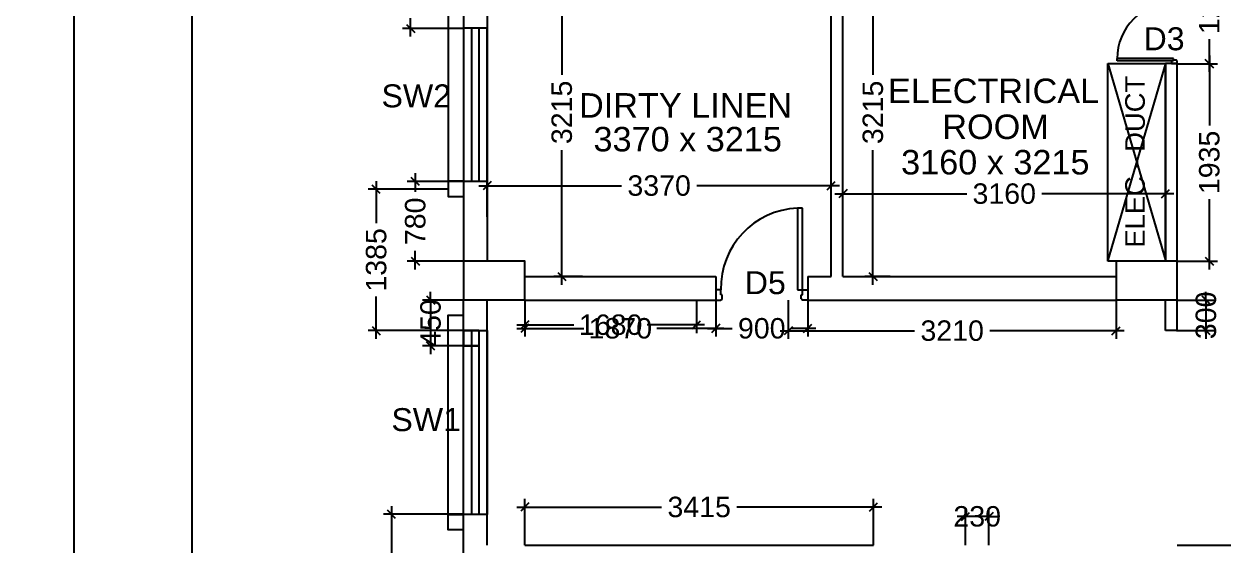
# Model space of a CAD drawing. Extents: x 7897917 to 8423973, y -6487334 to -6173396.
# Drawn here: x 7914618 to 7926362, y -6405870 to -6400766 of the extents above; entities that cross this region are included whole.
import ezdxf
from ezdxf.enums import TextEntityAlignment as Align

# ---------------------------------------------------------------- set-up
doc = ezdxf.new("R2010")
doc.units = 0
doc.header["$LTSCALE"] = 600
doc.header["$MEASUREMENT"] = 0
doc.header["$PDMODE"] = 35
doc.linetypes.add('DASHED', pattern=[0.75, 0.5, -0.25])
doc.layers.get('0').update_dxf_attribs({"linetype": 'CONTINUOUS'})
doc.layers.get('Defpoints').update_dxf_attribs({"linetype": 'CONTINUOUS'})
for name, color, linetype in [('chajja', 7, 'CONTINUOUS'), ('DIM', 8, 'CONTINUOUS'), ('DOOR', 32, 'CONTINUOUS'), ('Ele Proje.', 7, 'CONTINUOUS'), ('joinery', 7, 'CONTINUOUS'), ('LA-column', 3, 'CONTINUOUS'), ('Room Dim', 1, 'CONTINUOUS'), ('Stairscase', 7, 'CONTINUOUS'), ('TEXT', 6, 'CONTINUOUS'), ('Walls', 7, 'CONTINUOUS'), ('WIN', 151, 'CONTINUOUS'), ('Working Dim', 5, 'CONTINUOUS')]:
    doc.layers.add(name, color=color, linetype=linetype)
doc.styles.add('ari', font='arial.ttf')
doc.styles.add('ARIAL', font='arial.ttf')
doc.styles.get("Standard").update_dxf_attribs({"font": 'romans.shx'})
doc.dimstyles.new('int. dim', dxfattribs={"dimtxt": 450, "dimasz": 80, "dimexe": 80, "dimexo": 0, "dimgap": 70, "dimtad": 0, "dimdec": 0, "dimzin": 12, "dimdsep": 46, "dimtxsty": 'ari', "dimblk": 'OBLIQUE', "dimcen": 2, "dimdle": 80, "dimclrd": 256, "dimclre": 256, "dimclrt": 6, "dimadec": 0, "dimazin": 0, "dimtfac": 1, "dimtdec": 0, "dimtix": 1, "dimtmove": 2, "dimatfit": 3, "dimfxl": 1, "dimtolj": 1, "dimtzin": 0, "dimlwd": -1, "dimlwe": -1, "dimarcsym": 0})
doc.dimstyles.new('STANDARD$0', dxfattribs={"dimscale": 0, "dimtxt": 150, "dimasz": 125, "dimexe": 0.75, "dimexo": 1, "dimgap": 25, "dimtad": 1, "dimdec": 0, "dimdsep": 46, "dimtxsty": 'Standard', "dimblk1": 'DOT', "dimblk2": 'DOT', "dimsah": 1, "dimcen": 2.5, "dimclrd": 1, "dimclre": 1, "dimclrt": 3, "dimadec": 0, "dimazin": 0, "dimtfac": 1, "dimtdec": 0, "dimtmove": 0, "dimatfit": 3, "dimldrblk": 'DOT', "dimfxl": 1, "dimtolj": 1, "dimtzin": 0, "dimarcsym": 0})

# ---------------------------------------------------------------- blocks, each defined once
blk = doc.blocks.new('_Oblique')
at = {"color": 0, "linetype": 'ByBlock', "lineweight": -2}
blk.add_line((-0.5, -0.5), (0.5, 0.5), dxfattribs=at)
blk = doc.blocks.new('*D248')
at = {"layer": 'Defpoints', "color": 0, "transparency": 16777216}
for p in [(7918774, -6337015, 5), (7915110, -6454874), (7918924, -6454874, 5)]:
    blk.add_point(p, dxfattribs=at)
at = {"layer": 'DIM', "color": 8, "transparency": 16777216}
for p, q in [((7915110, -6336715), (7915110, -6393996)), ((7918774, -6337015), (7914810, -6337015)), ((7915110, -6455174), (7915110, -6397894)), ((7918924, -6454874), (7914810, -6454874))]:
    blk.add_line(p, q, dxfattribs=at)
at = {"layer": 'DIM', "color": 8, "transparency": 16777216, "xscale": 300, "yscale": 300, "zscale": 300}
for p, rotation in [((7915110, -6337015), 90), ((7915110, -6454874), 270)]:
    blk.add_blockref('_Oblique', p, dxfattribs=dict(at, rotation=rotation))
at = {"layer": 'DIM', "color": 7, "transparency": 16777216, "insert": (7915110, -6395945), "char_height": 750, "attachment_point": 5, "rotation": 90, "style": 'ari'}
blk.add_mtext('\\A1;117.86m', dxfattribs=at)
blk = doc.blocks.new('*D267')
at = {"layer": 'Defpoints', "color": 0, "transparency": 16777216}
for p in [(7916266, -6377955), (7918774, -6377955, 3), (7918774, -6414395, 3)]:
    blk.add_point(p, dxfattribs=at)
at = {"layer": 'DIM', "color": 8, "transparency": 16777216}
for p, q in [((7916266, -6377655), (7916266, -6394482)), ((7918774, -6377955), (7915966, -6377955)), ((7916266, -6414695), (7916266, -6397867)), ((7918774, -6414395), (7915966, -6414395))]:
    blk.add_line(p, q, dxfattribs=at)
at = {"layer": 'DIM', "color": 8, "transparency": 16777216, "xscale": 300, "yscale": 300, "zscale": 300}
for p, rotation in [((7916266, -6377955), 90), ((7916266, -6414395), 270)]:
    blk.add_blockref('_Oblique', p, dxfattribs=dict(at, rotation=rotation))
at = {"layer": 'DIM', "color": 7, "transparency": 16777216, "insert": (7916266, -6396175), "char_height": 750, "attachment_point": 5, "rotation": 90, "style": 'ari'}
blk.add_mtext('\\A1;36.44m', dxfattribs=at)
blk = doc.blocks.new('*D312')
at = {"layer": 'Defpoints', "color": 0, "transparency": 16777216}
for p in [(7918218, -6405569), (7918924, -6405569, -20), (7918924, -6407049, -16)]:
    blk.add_point(p, dxfattribs=at)
at = {"layer": 'Working Dim', "transparency": 16777216}
for p, q in [((7918218, -6405489), (7918218, -6405950)), ((7918924, -6405569), (7918138, -6405569)), ((7918218, -6407129), (7918218, -6406668)), ((7918924, -6407049), (7918138, -6407049))]:
    blk.add_line(p, q, dxfattribs=at)
at = {"layer": 'Working Dim', "transparency": 16777216, "xscale": 80, "yscale": 80, "zscale": 80}
for p, rotation in [((7918218, -6405569), 90), ((7918218, -6407049), 270)]:
    blk.add_blockref('_Oblique', p, dxfattribs=dict(at, rotation=rotation))
at = {"layer": 'Working Dim', "color": 6, "transparency": 16777216, "insert": (7918218, -6406309), "char_height": 200, "attachment_point": 5, "rotation": 90, "style": 'ari'}
blk.add_mtext('\\A1;1480', dxfattribs=at)
blk = doc.blocks.new('*D313')
at = {"layer": 'Defpoints', "color": 0, "transparency": 16777216}
for p in [(7918068, -6402385), (7918774, -6402385, -13), (7918774, -6403770, -20)]:
    blk.add_point(p, dxfattribs=at)
at = {"layer": 'Working Dim', "transparency": 16777216}
for p, q in [((7918068, -6402305), (7918068, -6402717)), ((7918774, -6402385), (7917988, -6402385)), ((7918068, -6403850), (7918068, -6403437)), ((7918774, -6403770), (7917988, -6403770))]:
    blk.add_line(p, q, dxfattribs=at)
at = {"layer": 'Working Dim', "transparency": 16777216, "xscale": 80, "yscale": 80, "zscale": 80}
for p, rotation in [((7918068, -6402385), 90), ((7918068, -6403770), 270)]:
    blk.add_blockref('_Oblique', p, dxfattribs=dict(at, rotation=rotation))
at = {"layer": 'Working Dim', "color": 6, "transparency": 16777216, "insert": (7918068, -6403077), "char_height": 200, "attachment_point": 5, "rotation": 90, "style": 'ari'}
blk.add_mtext('\\A1;1385', dxfattribs=at)
blk = doc.blocks.new('*D566')
at = {"layer": 'Defpoints', "color": 0, "transparency": 16777216}
for p in [(7922939, -6405498), (7919524, -6405870, 7), (7922939, -6405870, 7)]:
    blk.add_point(p, dxfattribs=at)
at = {"layer": 'Working Dim', "transparency": 16777216}
for p, q in [((7919524, -6405870), (7919524, -6405418)), ((7922939, -6405870), (7922939, -6405418)), ((7919444, -6405498), (7920862, -6405498)), ((7923019, -6405498), (7921601, -6405498))]:
    blk.add_line(p, q, dxfattribs=at)
at = {"layer": 'Working Dim', "transparency": 16777216, "xscale": 80, "yscale": 80, "zscale": 80, "rotation": 180}
blk.add_blockref('_Oblique', (7919524, -6405498), dxfattribs=at)
at = {"layer": 'Working Dim', "transparency": 16777216, "xscale": 80, "yscale": 80, "zscale": 80}
blk.add_blockref('_Oblique', (7922939, -6405498), dxfattribs=at)
at = {"layer": 'Working Dim', "color": 6, "transparency": 16777216, "insert": (7921231, -6405498), "char_height": 200, "attachment_point": 5, "style": 'ari'}
blk.add_mtext('\\A1;3415', dxfattribs=at)
blk = doc.blocks.new('*D567')
at = {"layer": 'Defpoints', "color": 0, "transparency": 16777216}
for p in [(7923839, -6405590), (7923839, -6405870, 7), (7924069, -6405870, 7)]:
    blk.add_point(p, dxfattribs=at)
at = {"layer": 'Working Dim', "transparency": 16777216}
for p, q in [((7923839, -6405870), (7923839, -6405510)), ((7924069, -6405870), (7924069, -6405510)), ((7923839, -6405590), (7923759, -6405590)), ((7924069, -6405590), (7923839, -6405590)), ((7924069, -6405590), (7924149, -6405590))]:
    blk.add_line(p, q, dxfattribs=at)
at = {"layer": 'Working Dim', "transparency": 16777216, "xscale": 80, "yscale": 80, "zscale": 80}
blk.add_blockref('_Oblique', (7923839, -6405590), dxfattribs=at)
at = {"layer": 'Working Dim', "transparency": 16777216, "xscale": 80, "yscale": 80, "zscale": 80, "rotation": 180}
blk.add_blockref('_Oblique', (7924069, -6405590), dxfattribs=at)
at = {"layer": 'Working Dim', "color": 6, "transparency": 16777216, "insert": (7923954, -6405590), "char_height": 200, "attachment_point": 5, "style": 'ari'}
blk.add_mtext('\\A1;230', dxfattribs=at)
blk = doc.blocks.new('*D568')
at = {"layer": 'Defpoints', "color": 0, "transparency": 16777216}
for p in [(7919524, -6403470, 13), (7921204, -6403470, 13), (7919524, -6403713)]:
    blk.add_point(p, dxfattribs=at)
at = {"layer": 'Working Dim', "transparency": 16777216}
for p, q in [((7919524, -6403470), (7919524, -6403793)), ((7921204, -6403470), (7921204, -6403793)), ((7919444, -6403713), (7920005, -6403713)), ((7921284, -6403713), (7920723, -6403713))]:
    blk.add_line(p, q, dxfattribs=at)
at = {"layer": 'Working Dim', "transparency": 16777216, "xscale": 80, "yscale": 80, "zscale": 80, "rotation": 180}
blk.add_blockref('_Oblique', (7919524, -6403713), dxfattribs=at)
at = {"layer": 'Working Dim', "transparency": 16777216, "xscale": 80, "yscale": 80, "zscale": 80}
blk.add_blockref('_Oblique', (7921204, -6403713), dxfattribs=at)
at = {"layer": 'Working Dim', "color": 6, "transparency": 16777216, "insert": (7920364, -6403713), "char_height": 200, "attachment_point": 5, "style": 'ari'}
blk.add_mtext('\\A1;1680', dxfattribs=at)
blk = doc.blocks.new('*D569')
at = {"layer": 'Defpoints', "color": 0, "transparency": 16777216}
for p in [(7922104, -6403470, 13), (7925314, -6403470, 13), (7925314, -6403771)]:
    blk.add_point(p, dxfattribs=at)
at = {"layer": 'Working Dim', "transparency": 16777216}
for p, q in [((7922104, -6403470), (7922104, -6403851)), ((7925314, -6403470), (7925314, -6403851)), ((7922024, -6403771), (7923341, -6403771)), ((7925394, -6403771), (7924077, -6403771))]:
    blk.add_line(p, q, dxfattribs=at)
at = {"layer": 'Working Dim', "transparency": 16777216, "xscale": 80, "yscale": 80, "zscale": 80, "rotation": 180}
blk.add_blockref('_Oblique', (7922104, -6403771), dxfattribs=at)
at = {"layer": 'Working Dim', "transparency": 16777216, "xscale": 80, "yscale": 80, "zscale": 80}
blk.add_blockref('_Oblique', (7925314, -6403771), dxfattribs=at)
at = {"layer": 'Working Dim', "color": 6, "transparency": 16777216, "insert": (7923709, -6403771), "char_height": 200, "attachment_point": 5, "style": 'ari'}
blk.add_mtext('\\A1;3210', dxfattribs=at)
blk = doc.blocks.new('*D880')
at = {"layer": 'Defpoints', "color": 0, "transparency": 16777216}
for p in [(7916266, -6377955), (7918774, -6377955, 18), (7918924, -6414395, 3)]:
    blk.add_point(p, dxfattribs=at)
at = {"layer": 'DIM', "color": 8, "transparency": 16777216}
for p, q in [((7916266, -6377655), (7916266, -6394482)), ((7918774, -6377955), (7915966, -6377955)), ((7916266, -6414695), (7916266, -6397867)), ((7918924, -6414395), (7915966, -6414395))]:
    blk.add_line(p, q, dxfattribs=at)
at = {"layer": 'DIM', "color": 8, "transparency": 16777216, "xscale": 300, "yscale": 300, "zscale": 300}
for p, rotation in [((7916266, -6377955), 90), ((7916266, -6414395), 270)]:
    blk.add_blockref('_Oblique', p, dxfattribs=dict(at, rotation=rotation))
at = {"layer": 'DIM', "color": 7, "transparency": 16777216, "insert": (7916266, -6396175), "char_height": 750, "attachment_point": 5, "rotation": 90, "style": 'ari'}
blk.add_mtext('\\A1;36.44m', dxfattribs=at)
blk = doc.blocks.new('1000')
at = {"layer": 'DOOR'}
for p, q in [((0, -100), (0, 0)), ((0, 0), (50, 0)), ((50, -100), (0, -100)), ((50, 0), (50, -2)), ((63, -49), (50, -49)), ((50, -49), (50, -100)), ((50, -100), (50, -901)), ((100, -100), (50, -100)), ((63, -13), (61, -13)), ((63, -13), (63, -49)), ((100, -901), (100, -100)), ((837, -13), (837, -49)), ((837, -13), (839, -13)), ((837, -49), (850, -49)), ((850, 0), (850, -2)), ((900, 0), (850, 0)), ((850, -49), (850, -100)), ((850, -100), (900, -100)), ((900, -100), (900, 0)), ((50, -901), (100, -901))]:
    blk.add_line(p, q, dxfattribs=at)
for centre, major_axis, start_param, end_param in [((50, -13), (-7.95, 7.95), 3.926991, 5.497787), ((850, -13), (7.95, 7.95), 0.785398, 2.356194)]:
    blk.add_ellipse(centre, major_axis=major_axis, ratio=1, start_param=start_param, end_param=end_param, dxfattribs=at)
at = {"layer": 'DOOR', "color": 145}
blk.add_ellipse((64, -115), major_axis=(-520, 590), ratio=1, start_param=2.464943, end_param=4.009476, dxfattribs=at)
blk = doc.blocks.new('*D1770')
at = {"layer": 'Defpoints', "color": 0, "transparency": 16777216}
for p in [(7922524, -6402350), (7919154, -6402654, 3), (7922524, -6402654, 5)]:
    blk.add_point(p, dxfattribs=at)
at = {"layer": 'Working Dim', "transparency": 16777216}
for p, q in [((7919074, -6402350), (7920471, -6402350)), ((7919154, -6402654), (7919154, -6402270)), ((7922604, -6402350), (7921207, -6402350)), ((7922524, -6402654), (7922524, -6402270))]:
    blk.add_line(p, q, dxfattribs=at)
at = {"layer": 'Working Dim', "transparency": 16777216, "xscale": 80, "yscale": 80, "zscale": 80, "rotation": 180}
blk.add_blockref('_Oblique', (7919154, -6402350), dxfattribs=at)
at = {"layer": 'Working Dim', "transparency": 16777216, "xscale": 80, "yscale": 80, "zscale": 80}
blk.add_blockref('_Oblique', (7922524, -6402350), dxfattribs=at)
at = {"layer": 'Working Dim', "color": 6, "transparency": 16777216, "insert": (7920839, -6402350), "char_height": 200, "attachment_point": 5, "style": 'ari'}
blk.add_mtext('\\A1;3370', dxfattribs=at)
blk = doc.blocks.new('*D1771')
at = {"layer": 'Defpoints', "color": 0, "transparency": 16777216}
for p in [(7918924, -6400025, -10), (7918405, -6400810), (7918924, -6400810, -15)]:
    blk.add_point(p, dxfattribs=at)
at = {"layer": 'Working Dim', "transparency": 16777216}
for p, q in [((7918405, -6399945), (7918405, -6400127)), ((7918924, -6400025), (7918325, -6400025)), ((7918405, -6400890), (7918405, -6400708)), ((7918924, -6400810), (7918325, -6400810))]:
    blk.add_line(p, q, dxfattribs=at)
at = {"layer": 'Working Dim', "transparency": 16777216, "xscale": 80, "yscale": 80, "zscale": 80}
for p, rotation in [((7918405, -6400025), 90), ((7918405, -6400810), 270)]:
    blk.add_blockref('_Oblique', p, dxfattribs=dict(at, rotation=rotation))
at = {"layer": 'Working Dim', "color": 6, "transparency": 16777216, "insert": (7918405, -6400417), "char_height": 200, "attachment_point": 5, "rotation": 90, "style": 'ari'}
blk.add_mtext('\\A1;785', dxfattribs=at)
blk = doc.blocks.new('*D1772')
at = {"layer": 'Defpoints', "color": 0, "transparency": 16777216}
for p in [(7919074, -6403470, -15), (7918601, -6403920), (7919074, -6403920, -12)]:
    blk.add_point(p, dxfattribs=at)
at = {"layer": 'Working Dim', "transparency": 16777216}
for p, q in [((7918601, -6403470), (7918601, -6403390)), ((7919074, -6403470), (7918521, -6403470)), ((7918601, -6403470), (7918601, -6403920)), ((7919074, -6403920), (7918521, -6403920)), ((7918601, -6403920), (7918601, -6404000))]:
    blk.add_line(p, q, dxfattribs=at)
at = {"layer": 'Working Dim', "transparency": 16777216, "xscale": 80, "yscale": 80, "zscale": 80}
for p, rotation in [((7918601, -6403470), 270), ((7918601, -6403920), 90)]:
    blk.add_blockref('_Oblique', p, dxfattribs=dict(at, rotation=rotation))
at = {"layer": 'Working Dim', "color": 6, "transparency": 16777216, "insert": (7918601, -6403695), "char_height": 200, "attachment_point": 5, "rotation": 90, "style": 'ari'}
blk.add_mtext('\\A1;450', dxfattribs=at)
blk = doc.blocks.new('*D1773')
at = {"layer": 'Defpoints', "color": 0, "transparency": 16777216}
for p in [(7919886, -6400025), (7920015, -6400025, 5), (7920089, -6403240, 5)]:
    blk.add_point(p, dxfattribs=at)
at = {"layer": 'Working Dim', "transparency": 16777216}
for p, q in [((7919886, -6399945), (7919886, -6401263)), ((7920015, -6400025), (7919806, -6400025)), ((7919886, -6403320), (7919886, -6402001)), ((7920089, -6403240), (7919806, -6403240))]:
    blk.add_line(p, q, dxfattribs=at)
at = {"layer": 'Working Dim', "transparency": 16777216, "xscale": 80, "yscale": 80, "zscale": 80}
for p, rotation in [((7919886, -6400025), 90), ((7919886, -6403240), 270)]:
    blk.add_blockref('_Oblique', p, dxfattribs=dict(at, rotation=rotation))
at = {"layer": 'Working Dim', "color": 6, "transparency": 16777216, "insert": (7919886, -6401632), "char_height": 200, "attachment_point": 5, "rotation": 90, "style": 'ari'}
blk.add_mtext('\\A1;3215', dxfattribs=at)
blk = doc.blocks.new('*D1774')
at = {"layer": 'Defpoints', "color": 0, "transparency": 16777216}
for p in [(7922933, -6400025), (7923102, -6400025, 5), (7923102, -6403240, 5)]:
    blk.add_point(p, dxfattribs=at)
at = {"layer": 'Working Dim', "transparency": 16777216}
for p, q in [((7922933, -6399945), (7922933, -6401263)), ((7923102, -6400025), (7922853, -6400025)), ((7922933, -6403320), (7922933, -6402001)), ((7923102, -6403240), (7922853, -6403240))]:
    blk.add_line(p, q, dxfattribs=at)
at = {"layer": 'Working Dim', "transparency": 16777216, "xscale": 80, "yscale": 80, "zscale": 80}
for p, rotation in [((7922933, -6400025), 90), ((7922933, -6403240), 270)]:
    blk.add_blockref('_Oblique', p, dxfattribs=dict(at, rotation=rotation))
at = {"layer": 'Working Dim', "color": 6, "transparency": 16777216, "insert": (7922933, -6401632), "char_height": 200, "attachment_point": 5, "rotation": 90, "style": 'ari'}
blk.add_mtext('\\A1;3215', dxfattribs=at)
blk = doc.blocks.new('*D1775')
at = {"layer": 'Defpoints', "color": 0, "transparency": 16777216}
for p in [(7925799, -6402429), (7922639, -6402603, 5), (7925799, -6402603, 5)]:
    blk.add_point(p, dxfattribs=at)
at = {"layer": 'Working Dim', "transparency": 16777216}
for p, q in [((7922639, -6402603), (7922639, -6402349)), ((7925799, -6402603), (7925799, -6402349)), ((7922559, -6402429), (7923851, -6402429)), ((7925879, -6402429), (7924587, -6402429))]:
    blk.add_line(p, q, dxfattribs=at)
at = {"layer": 'Working Dim', "transparency": 16777216, "xscale": 80, "yscale": 80, "zscale": 80, "rotation": 180}
blk.add_blockref('_Oblique', (7922639, -6402429), dxfattribs=at)
at = {"layer": 'Working Dim', "transparency": 16777216, "xscale": 80, "yscale": 80, "zscale": 80}
blk.add_blockref('_Oblique', (7925799, -6402429), dxfattribs=at)
at = {"layer": 'Working Dim', "color": 6, "transparency": 16777216, "insert": (7924219, -6402429), "char_height": 200, "attachment_point": 5, "style": 'ari'}
blk.add_mtext('\\A1;3160', dxfattribs=at)
blk = doc.blocks.new('*D1782')
at = {"layer": 'Defpoints', "color": 0, "transparency": 16777216}
for p in [(7918451, -6402309), (7918924, -6402309), (7918924, -6403090)]:
    blk.add_point(p, dxfattribs=at)
at = {"layer": 'Working Dim', "transparency": 16777216}
for p, q in [((7918451, -6402229), (7918451, -6402410)), ((7918924, -6402309), (7918371, -6402309)), ((7918451, -6403170), (7918451, -6402989)), ((7918924, -6403090), (7918371, -6403090))]:
    blk.add_line(p, q, dxfattribs=at)
at = {"layer": 'Working Dim', "transparency": 16777216, "xscale": 80, "yscale": 80, "zscale": 80}
for p, rotation in [((7918451, -6402309), 90), ((7918451, -6403090), 270)]:
    blk.add_blockref('_Oblique', p, dxfattribs=dict(at, rotation=rotation))
at = {"layer": 'Working Dim', "color": 6, "transparency": 16777216, "insert": (7918451, -6402699), "char_height": 200, "attachment_point": 5, "rotation": 90, "style": 'ari'}
blk.add_mtext('\\A1;780', dxfattribs=at)
blk = doc.blocks.new('*D1796')
at = {"layer": 'Defpoints', "color": 0, "transparency": 16777216}
for p in [(7919524, -6403470), (7921394, -6403470), (7921394, -6403748)]:
    blk.add_point(p, dxfattribs=at)
at = {"layer": 'Working Dim', "transparency": 16777216}
for p, q in [((7919524, -6403470), (7919524, -6403828)), ((7921394, -6403470), (7921394, -6403828)), ((7919444, -6403748), (7920100, -6403748)), ((7921474, -6403748), (7920818, -6403748))]:
    blk.add_line(p, q, dxfattribs=at)
at = {"layer": 'Working Dim', "transparency": 16777216, "xscale": 80, "yscale": 80, "zscale": 80, "rotation": 180}
blk.add_blockref('_Oblique', (7919524, -6403748), dxfattribs=at)
at = {"layer": 'Working Dim', "transparency": 16777216, "xscale": 80, "yscale": 80, "zscale": 80}
blk.add_blockref('_Oblique', (7921394, -6403748), dxfattribs=at)
at = {"layer": 'Working Dim', "color": 6, "transparency": 16777216, "insert": (7920459, -6403748), "char_height": 200, "attachment_point": 5, "style": 'ari'}
blk.add_mtext('\\A1;1870', dxfattribs=at)
blk = doc.blocks.new('*D1797')
at = {"layer": 'Defpoints', "color": 0, "transparency": 16777216}
for p in [(7921394, -6403470), (7922294, -6403470), (7922294, -6403748)]:
    blk.add_point(p, dxfattribs=at)
at = {"layer": 'Working Dim', "transparency": 16777216}
for p, q in [((7921394, -6403470), (7921394, -6403828)), ((7922294, -6403470), (7922294, -6403828)), ((7921314, -6403748), (7921553, -6403748)), ((7922374, -6403748), (7922134, -6403748))]:
    blk.add_line(p, q, dxfattribs=at)
at = {"layer": 'Working Dim', "transparency": 16777216, "xscale": 80, "yscale": 80, "zscale": 80, "rotation": 180}
blk.add_blockref('_Oblique', (7921394, -6403748), dxfattribs=at)
at = {"layer": 'Working Dim', "transparency": 16777216, "xscale": 80, "yscale": 80, "zscale": 80}
blk.add_blockref('_Oblique', (7922294, -6403748), dxfattribs=at)
at = {"layer": 'Working Dim', "color": 6, "transparency": 16777216, "insert": (7921844, -6403748), "char_height": 200, "attachment_point": 5, "style": 'ari'}
blk.add_mtext('\\A1;900', dxfattribs=at)
blk = doc.blocks.new('*D1808')
at = {"layer": 'Defpoints', "color": 0, "transparency": 16777216}
for p in [(7925914, -6399955), (7925914, -6401155), (7926228, -6401155)]:
    blk.add_point(p, dxfattribs=at)
at = {"layer": 'Working Dim', "transparency": 16777216}
for p, q in [((7926228, -6399875), (7926228, -6400196)), ((7925914, -6399955), (7926308, -6399955)), ((7926228, -6401235), (7926228, -6400914)), ((7925914, -6401155), (7926308, -6401155))]:
    blk.add_line(p, q, dxfattribs=at)
at = {"layer": 'Working Dim', "transparency": 16777216, "xscale": 80, "yscale": 80, "zscale": 80}
for p, rotation in [((7926228, -6399955), 90), ((7926228, -6401155), 270)]:
    blk.add_blockref('_Oblique', p, dxfattribs=dict(at, rotation=rotation))
at = {"layer": 'Working Dim', "color": 6, "transparency": 16777216, "insert": (7926228, -6400555), "char_height": 200, "attachment_point": 5, "rotation": 90, "style": 'ari'}
blk.add_mtext('\\A1;1200', dxfattribs=at)
blk = doc.blocks.new('*D1809')
at = {"layer": 'Defpoints', "color": 0, "transparency": 16777216}
for p in [(7925914, -6401155), (7925914, -6403090, 2), (7926228, -6403090)]:
    blk.add_point(p, dxfattribs=at)
at = {"layer": 'Working Dim', "transparency": 16777216}
for p, q in [((7926228, -6401075), (7926228, -6401762)), ((7925914, -6401155), (7926308, -6401155)), ((7926228, -6403170), (7926228, -6402482)), ((7925914, -6403090), (7926308, -6403090))]:
    blk.add_line(p, q, dxfattribs=at)
at = {"layer": 'Working Dim', "transparency": 16777216, "xscale": 80, "yscale": 80, "zscale": 80}
for p, rotation in [((7926228, -6401155), 90), ((7926228, -6403090), 270)]:
    blk.add_blockref('_Oblique', p, dxfattribs=dict(at, rotation=rotation))
at = {"layer": 'Working Dim', "color": 6, "transparency": 16777216, "insert": (7926228, -6402122), "char_height": 200, "attachment_point": 5, "rotation": 90, "style": 'ari'}
blk.add_mtext('\\A1;1935', dxfattribs=at)
blk = doc.blocks.new('*D1810')
at = {"layer": 'Defpoints', "color": 0, "transparency": 16777216}
for p in [(7925914, -6403470), (7925907, -6403770), (7926195, -6403770)]:
    blk.add_point(p, dxfattribs=at)
at = {"layer": 'Working Dim', "transparency": 16777216}
for p, q in [((7926195, -6403470), (7926195, -6403390)), ((7925914, -6403470), (7926275, -6403470)), ((7926195, -6403470), (7926195, -6403770)), ((7925907, -6403770), (7926275, -6403770)), ((7926195, -6403770), (7926195, -6403850))]:
    blk.add_line(p, q, dxfattribs=at)
at = {"layer": 'Working Dim', "transparency": 16777216, "xscale": 80, "yscale": 80, "zscale": 80}
for p, rotation in [((7926195, -6403470), 270), ((7926195, -6403770), 90)]:
    blk.add_blockref('_Oblique', p, dxfattribs=dict(at, rotation=rotation))
at = {"layer": 'Working Dim', "color": 6, "transparency": 16777216, "insert": (7926195, -6403620), "char_height": 200, "attachment_point": 5, "rotation": 90, "style": 'ari'}
blk.add_mtext('\\A1;300', dxfattribs=at)
blk = doc.blocks.new('Z$W@#1275')
at = {"layer": 'DOOR'}
for p, q in [((73, 1500), (0, 1500)), ((0, 1500), (0, 1467)), ((73, 1467), (73, 1500)), ((0, 1467), (2, 1467)), ((11, 1456), (11, 1458)), ((11, 1456), (47, 1456)), ((47, 1467), (736, 1467)), ((47, 1467), (47, 1439)), ((47, 1456), (47, 1467)), ((47, 1467), (73, 1467)), ((47, 1439), (736, 1439)), ((736, 1467), (736, 1439)), ((0, 33), (2, 33)), ((0, 0), (0, 33)), ((73, 0), (0, 0)), ((11, 44), (11, 42)), ((11, 44), (47, 44)), ((47, 61), (736, 61)), ((47, 33), (47, 61)), ((47, 44), (47, 33)), ((47, 33), (736, 33)), ((47, 33), (73, 33)), ((73, 33), (73, 0)), ((736, 33), (736, 61))]:
    blk.add_line(p, q, dxfattribs=at)
for centre, start, end in [((11, 1467), 180, 270), ((11, 33), 90, 180)]:
    blk.add_arc(centre, 9.13, start, end, dxfattribs=at)
at = {"layer": 'DOOR', "color": 145}
for centre, start, end in [((47, 1439), 270, 0), ((47, 61), 0, 90)]:
    blk.add_arc(centre, 689, start, end, dxfattribs=at)

msp = doc.modelspace()

# ---------------------------------------------------------------- linework, layer by layer
at = {"layer": 'chajja', "color": 8}
for p, q in [((7918774.087, -6400807.227, 2.39), (7918774.087, -6402307.227, 2.39)), ((7918773.907, -6405569.442, -17.794), (7918773.907, -6403769.442, -17.794))]:
    msp.add_line(p, q, dxfattribs=at)
at = {"layer": 'Ele Proje.'}
for points, elevation in [([(7918924.088, -6400657.227), (7918774.089, -6400657.227), (7918774.089, -6400807.227), (7918924.088, -6400807.227)], 2.39), ([(7918924.087, -6402307.227), (7918774.087, -6402307.227), (7918774.087, -6402457.227), (7918924.087, -6402457.227)], 2.39), ([(7918923.907, -6403769.442), (7918773.907, -6403769.442), (7918773.907, -6403619.442), (7918923.907, -6403619.442)], -17.794), ([(7919074.087, -6403769.748), (7918924.087, -6403769.748), (7918924.087, -6403919.748), (7919074.087, -6403919.748)], -15.404), ([(7918923.907, -6405719.442), (7918773.907, -6405719.442), (7918773.907, -6405569.442), (7918923.907, -6405569.442)], -17.794)]:
    msp.add_lwpolyline(points, dxfattribs=dict(at, elevation=elevation))
at = {"layer": 'LA-column', "color": 2}
msp.add_lwpolyline([(7918923.907, -6403469.623), (7919523.907, -6403469.623), (7919523.907, -6403089.623), (7918923.907, -6403089.623)], close=True, dxfattribs=at)
at = {"layer": 'LA-column', "color": 2, "elevation": 2.39}
msp.add_lwpolyline([(7925314.044, -6403469.616), (7925914.044, -6403469.616), (7925914.044, -6403089.616), (7925314.044, -6403089.616)], close=True, dxfattribs=at)
at = {"layer": 'Stairscase', "color": 8, "linetype": 'DASHED', "ltscale": 100, "elevation": 2.39}
msp.add_lwpolyline([(7925234.049, -6403089.684), (7925234.049, -6401154.684), (7925799.046, -6401154.684), (7925799.046, -6403089.684)], close=True, dxfattribs=at)
for points in [[(7925799.046, -6401154.684), (7925234.049, -6403079.684)], [(7925234.049, -6401154.684), (7925799.046, -6403079.684)]]:
    msp.add_lwpolyline(points, dxfattribs=at)
at = {"layer": 'Walls'}
for p, q in [((7918924.087, -6400024.733, 2.39), (7918924.087, -6403089.736, 2.39)), ((7919154.087, -6400024.733, 2.39), (7919154.087, -6403089.736, 2.39)), ((7918923.907, -6414394.662, -17.794), (7918923.907, -6403469.569, -17.794))]:
    msp.add_line(p, q, dxfattribs=at)
at = {"layer": 'Walls', "linetype": 'Continuous'}
for p, q in [((7922523.907, -6403239.806, 2.39), (7922523.907, -6400024.599, 2.39)), ((7922638.907, -6403239.806, 2.39), (7922638.907, -6400024.598, 2.39)), ((7925799.045, -6403089.684, 2.39), (7925799.046, -6401154.684, 2.39)), ((7925914.046, -6401154.684, 2.39), (7925799.046, -6401154.684, 2.39)), ((7925914.044, -6403089.684, 2.39), (7925914.044, -6401154.684, 2.39)), ((7919523.997, -6403239.724, 2.39), (7921393.899, -6403239.724, 2.39)), ((7922293.899, -6403239.724, 2.39), (7922523.907, -6403239.724, 2.39)), ((7922293.899, -6403239.731, 2.39), (7922293.899, -6403469.731, 2.39)), ((7922638.907, -6403239.724, 2.39), (7925314.044, -6403239.724, 2.39)), ((7919523.997, -6403469.724, 2.39), (7921393.899, -6403469.724, 2.39)), ((7922293.899, -6403469.724, 2.39), (7925314.044, -6403469.724, 2.39)), ((7925799.043, -6403769.693, 2.39), (7925799.043, -6403469.693, 2.39)), ((7925914.043, -6403769.693, 2.39), (7925914.043, -6403469.693, 2.39)), ((7925914.043, -6403769.693, 2.39), (7925799.043, -6403769.693, 2.39)), ((7919523.907, -6405869.581), (7922938.907, -6405869.581))]:
    msp.add_line(p, q, dxfattribs=at)
at = {"layer": 'Walls', "linetype": 'Continuous', "elevation": 2.39}
msp.add_lwpolyline([(7921393.899, -6403239.806), (7921393.899, -6403469.806)], dxfattribs=at)
at = {"layer": 'Walls', "elevation": -17.794}
msp.add_lwpolyline([(7919153.907, -6405869.561), (7919153.907, -6403469.569)], dxfattribs=at)
at = {"layer": 'Walls'}
msp.add_lwpolyline([(7925914.132, -6405869.472), (7928913.907, -6405869.472)], dxfattribs=at)
at = {"layer": 'WIN', "linetype": 'Continuous'}
for points, elevation in [([(7918924.087, -6402307.227), (7919154.087, -6402307.227), (7919154.087, -6400807.227), (7918924.087, -6400807.227)], 2.39), ([(7919001.087, -6402307.227), (7919077.087, -6402307.227), (7919077.087, -6400807.227), (7919001.087, -6400807.227)], 2.39), ([(7918923.907, -6405569.442), (7918923.907, -6403769.442), (7919153.907, -6403769.442), (7919153.907, -6405569.442)], -17.794), ([(7919005.248, -6405569.442), (7919005.248, -6403769.442), (7919072.566, -6403769.442), (7919072.566, -6405569.442)], -17.794)]:
    msp.add_lwpolyline(points, close=True, dxfattribs=dict(at, elevation=elevation))

# ---------------------------------------------------------------- block references
at = {"layer": 'DOOR', "xscale": 0.8000117540359497, "yscale": 0.8000117540359497, "zscale": 0.8000117540359497, "rotation": 180}
msp.add_blockref('Z$W@#1275', (7925914.053, -6399954.684, 2.39), dxfattribs=at)
at = {"layer": 'DOOR', "linetype": 'Continuous', "rotation": 180.0000128066047}
msp.add_blockref('1000', (7922293.893, -6403469.731, 2.39), dxfattribs=at)

# ---------------------------------------------------------------- texts
at = {"layer": 'joinery', "style": 'ari'}
for s, p in [('D3', (7925784.448, -6401023.486, 2.39)), ('SW2', (7918460.508, -6401582.679)), ('D5', (7921878.892, -6403412.458, 2.39)), ('SW1', (7918557.404, -6404753.984, -17.794))]:
    msp.add_text(s, height=225, dxfattribs=at).set_placement(p, align=Align.CENTER)
at = {"layer": 'Room Dim'}
for s, style, p in [('3370 x 3215', 'ari', (7921118.682, -6402014.332, 2.39)), ('3160 x 3215', 'ARIAL', (7924131.502, -6402240.183, 2.39))]:
    msp.add_text(s, height=240, dxfattribs=dict(at, style=style)).set_placement(p, align=Align.CENTER)
at = {"layer": 'Stairscase', "color": 8, "linetype": 'DASHED', "ltscale": 10, "style": 'ARIAL'}
msp.add_text('ELEC - DUCT', height=192, rotation=90, dxfattribs=at).set_placement((7925595.749, -6402115.433, 2.39), align=Align.CENTER)
at = {"layer": 'TEXT', "color": 7}
for s, style, p in [('ELECTRICAL', 'ARIAL', (7924114.63, -6401540.913, 2.39)), ('DIRTY LINEN', 'ari', (7921097.727, -6401683.723, 2.39)), ('ROOM', 'ARIAL', (7924134.121, -6401892.913, 2.39))]:
    msp.add_text(s, height=240, dxfattribs=dict(at, style=style)).set_placement(p, align=Align.CENTER)

# ---------------------------------------------------------------- dimensions: what is measured, and where the dimension line sits
at = {"layer": 'DIM'}
for base, p1, p2, angle, picture, middle in [((7915110.265, -6454873.885), (7918773.907, -6337015.366, 5.131), (7918923.82, -6454873.885, 5.131), 90, '*D248', (7915110.265, -6395944.625)), ((7916265.787, -6377954.538, -2.749), (7918923.907, -6414394.742), (7918773.907, -6377954.538, 15.404), 270, '*D880', (7916265.787, -6396174.64, -2.749)), ((7916265.874, -6377954.538, -2.749), (7918773.907, -6414394.662), (7918773.817, -6377954.538), 270, '*D267', (7916265.874, -6396174.6, -2.749))]:
    dim = msp.add_linear_dim(base=base, p1=p1, p2=p2, angle=angle, dimstyle='STANDARD$0', override={"dimscale": 1, "dimtxt": 750, "dimasz": 300, "dimexe": 300, "dimexo": 0, "dimgap": 1, "dimtad": 0, "dimdec": 2, "dimlfac": 0.001, "dimzin": 0, "dimpost": 'm', "dimtxsty": 'ari', "dimblk1": 'Oblique', "dimblk2": 'Oblique', "dimcen": 0, "dimdle": 300, "dimclrd": 8, "dimclre": 8, "dimclrt": 7, "dimadec": 2, "dimtdec": 2, "dimtmove": 2, "dimfxl": 0.75, "dimfrac": 1, "dimlwd": 65535, "dimlwe": 65535}, dxfattribs=at)
    dim.commit()
    dim.dimension.update_dxf_attribs({"geometry": picture, "text_midpoint": middle})
at = {"layer": 'Working Dim'}
for base, p1, p2, angle, override, picture, middle in [((7926228.21, -6401154.684, 2.39), (7925914.129, -6399954.56, 2.39), (7925914.046, -6401154.684, 2.39), 90, {"dimtxt": 200, "dimarcsym": 1}, '*D1808', (7926228.21, -6400554.622, 2.39)), ((7918404.897, -6400810.144, 17.794), (7918923.997, -6400024.683, 7.521), (7918923.997, -6400810.144, 2.878), 270, {"dimtxt": 200}, '*D1771', (7918404.897, -6400417.413, 17.794)), ((7919885.75, -6400024.628, 2.39), (7920088.85, -6403239.724, 7.521), (7920015.031, -6400024.628, 7.521), 90, {"dimtxt": 200}, '*D1773', (7919885.75, -6401632.176, 2.39)), ((7922932.551, -6400024.592, 2.39), (7923102.452, -6403239.724, 7.521), (7923102.415, -6400024.592, 7.521), 90, {"dimtxt": 200}, '*D1774', (7922932.551, -6401632.158, 2.39)), ((7926228.21, -6403089.679, 2.39), (7925914.046, -6401154.684, 2.39), (7925914.134, -6403089.679, 4.779), 90, {"dimtxt": 200, "dimarcsym": 1}, '*D1809', (7926228.21, -6402122.181, 2.39)), ((7918451.019, -6402309.227, 2.39), (7918924.087, -6403089.686, 2.39), (7918924.087, -6402309.227, 2.39), 90, {"dimtxt": 200}, '*D1782', (7918451.019, -6402699.457, 2.39)), ((7918601.019, -6403919.664), (7919074.087, -6403469.623, -15.404), (7919073.997, -6403919.664, -12.257), 270, {"dimtxt": 200}, '*D1772', (7918601.019, -6403694.643)), ((7926195.352, -6403769.693, 2.39), (7925914.043, -6403469.693, 2.39), (7925906.543, -6403769.693, 2.39), 90, {"dimtxt": 200, "dimarcsym": 1}, '*D1810', (7926195.352, -6403619.693, 2.39)), ((7918218.348, -6405569.442, -2.39), (7918923.907, -6407049.085, -18.742), (7918923.907, -6405569.442, -22.786), 90, {"dimtxt": 200}, '*D312', (7918218.348, -6406309.263, -2.39))]:
    dim = msp.add_linear_dim(base=base, p1=p1, p2=p2, angle=angle, dimstyle='int. dim', override=override, dxfattribs=at)
    dim.commit()
    dim.dimension.update_dxf_attribs({"geometry": picture, "text_midpoint": middle})
for base, p1, p2, override, picture, middle in [((7922523.907, -6402350.065, 2.39), (7919154.087, -6402654.369, 5.635), (7922523.907, -6402654.369, 7.521), {"dimtxt": 200}, '*D1770', (7920838.997, -6402350.065, 2.39)), ((7925799.046, -6402429.219, 2.39), (7922638.907, -6402602.527, 7.521), (7925799.046, -6402602.527, 7.268), {"dimtxt": 200}, '*D1775', (7924218.976, -6402429.219, 2.39)), ((7919523.907, -6403712.775), (7921203.622, -6403469.615, 13.302), (7919523.907, -6403469.615, 13.302), {"dimtxt": 200}, '*D568', (7920363.764, -6403712.775)), ((7921393.899, -6403747.867, 2.39), (7919523.997, -6403469.724, 2.39), (7921393.899, -6403469.806, 2.39), {"dimtxt": 200, "dimarcsym": 1}, '*D1796', (7920458.948, -6403747.867, 2.39)), ((7922293.899, -6403747.867, 2.39), (7921393.899, -6403469.806, 2.39), (7922293.899, -6403469.731, 2.39), {"dimtxt": 200, "dimarcsym": 1}, '*D1797', (7921843.899, -6403747.867, 2.39)), ((7925314.042, -6403770.567), (7922103.622, -6403469.615, 13.302), (7925314.042, -6403469.615, 13.302), {"dimtxt": 200}, '*D569', (7923708.832, -6403770.567)), ((7922938.907, -6405498.347), (7919523.907, -6405869.581, 7.223), (7922938.907, -6405869.581, 7.223), {"dimtxt": 200}, '*D566', (7921231.407, -6405498.347)), ((7923838.907, -6405589.738), (7924068.907, -6405869.661, 7.223), (7923838.907, -6405869.661, 7.223), {"dimtxt": 200}, '*D567', (7923953.907, -6405589.738))]:
    dim = msp.add_linear_dim(base=base, p1=p1, p2=p2, dimstyle='int. dim', override=override, dxfattribs=at)
    dim.commit()
    dim.dimension.update_dxf_attribs({"geometry": picture, "text_midpoint": middle})
dim = msp.add_linear_dim(base=(7918068.348, -6402385.11, 15.404), p1=(7918773.907, -6403769.505, -4.992), p2=(7918773.907, -6402385.11, 2.092), angle=90, text='1385', dimstyle='int. dim', override={"dimtxt": 200}, dxfattribs=at)
dim.commit()
dim.dimension.update_dxf_attribs({"geometry": '*D313', "text_midpoint": (7918068.348, -6403077.308, 15.404)})

doc.saveas('drawing.dxf')
